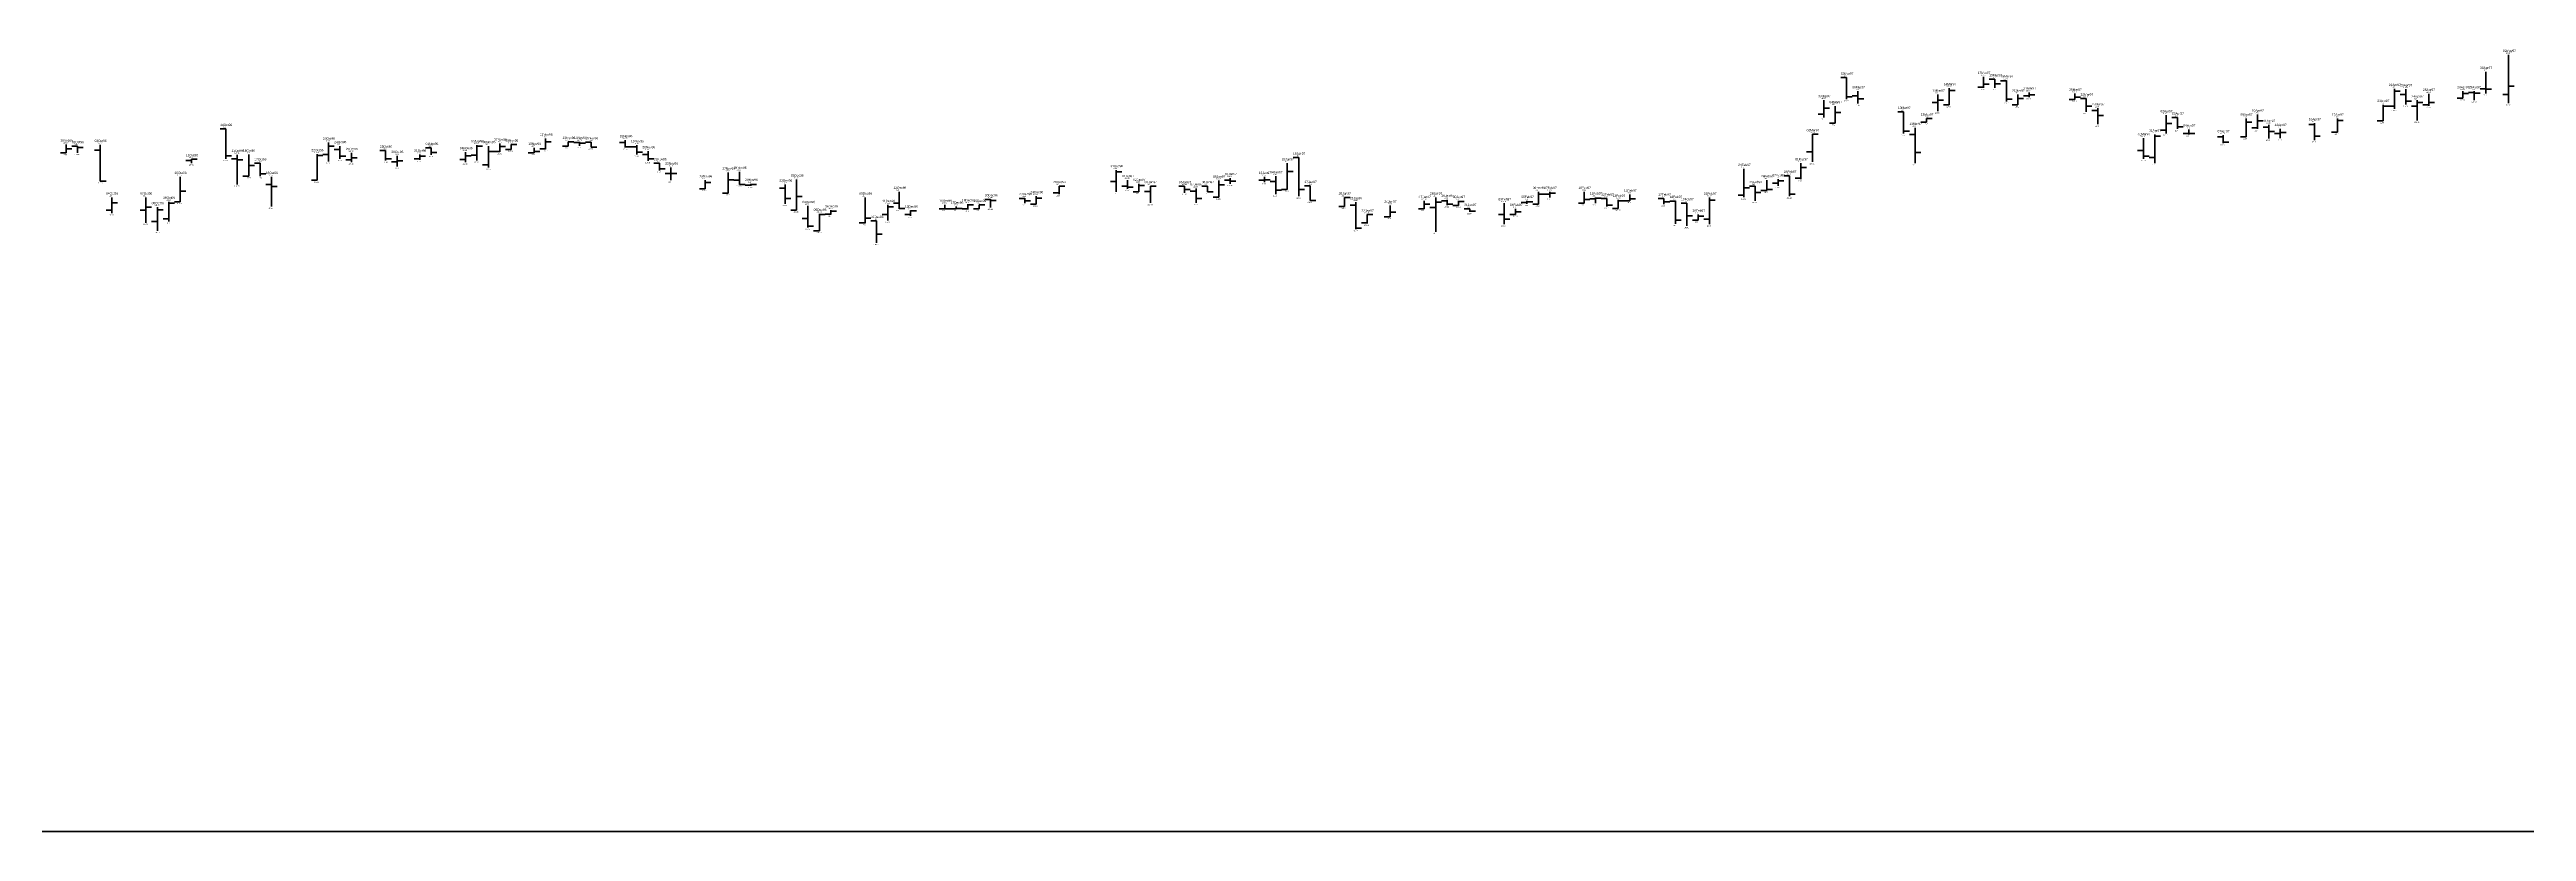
# Model space of a CAD drawing. Header units: inches. Extents: x 0 to 30000, y -20 to 2443.
# Drawn here: x 8163.6 to 8380.6, y 0 to 68.4 of the extents above; entities that cross this region are included whole.
import ezdxf

# ---------------------------------------------------------------- set-up
doc = ezdxf.new("R2010")
doc.units = ezdxf.units.IN
doc.header["$MEASUREMENT"] = 0
for name, color, linetype in [('axis', 7, 'Continuous'), ('DATE', 7, 'Continuous'), ('Graph', 7, 'Continuous'), ('Rate', 7, 'Continuous')]:
    doc.layers.add(name, color=color, linetype=linetype)
doc.styles.get("Standard").update_dxf_attribs({"font": 'arial.ttf'})

msp = doc.modelspace()

# ---------------------------------------------------------------- linework, layer by layer
at = {"layer": 'axis', "color": 7, "lineweight": 35}
msp.add_line((0, 0), (30000, 0), dxfattribs=at)
at = {"layer": 'Graph', "color": 3, "lineweight": 35}
for p, q in [((8379, 67.99), (8379, 63.76)), ((8333, 65.15), (8332.5, 65.15)), ((8333, 66.06), (8333, 65.1)), ((8333, 65.405), (8333.5, 65.405)), ((8379, 65.235), (8379.5, 65.235)), ((8319, 64.025), (8319, 62.5)), ((8319, 63.3), (8319.5, 63.3)), ((8320, 63.5), (8320, 62)), ((8320, 62.945), (8320.5, 62.945)), ((8329, 63.8), (8328.5, 63.8)), ((8329, 64.5), (8329, 63.045)), ((8329, 64.01), (8329.5, 64.01)), ((8330, 63.6), (8329.5, 63.6)), ((8330, 65.075), (8330, 63.6)), ((8330, 64.855), (8330.5, 64.855)), ((8336, 63.605), (8335.5, 63.605)), ((8336, 64.5), (8336, 63.6)), ((8336, 64.155), (8336.5, 64.155)), ((8337, 64.4), (8336.5, 64.4)), ((8337, 64.7), (8337, 64.275)), ((8337, 64.485), (8337.5, 64.485)), ((8341, 64.075), (8340.5, 64.075)), ((8341, 64.59), (8341, 64.075)), ((8341, 64.29), (8341.5, 64.29)), ((8368, 63.6), (8368, 62.2)), ((8368, 63.5), (8368.5, 63.5)), ((8369, 63.5), (8368.5, 63.5)), ((8369, 65), (8369, 63.26)), ((8369, 64.79), (8369.5, 64.79)), ((8371, 63.5), (8370.5, 63.5)), ((8371, 64), (8371, 62.225)), ((8371, 63.81), (8371.5, 63.81)), ((8372, 63.6), (8371.5, 63.6)), ((8372, 64.575), (8372, 63.53)), ((8372, 63.82), (8372.5, 63.82)), ((8375, 64.19), (8374.5, 64.19)), ((8375, 64.795), (8375, 64.19)), ((8375, 64.595), (8375.5, 64.595)), ((8379, 64.5), (8378.5, 64.5)), ((8318, 61.03), (8318, 58.605)), ((8318, 61.03), (8318.5, 61.03)), ((8319, 62.8), (8318.5, 62.8)), ((8320, 62), (8319.5, 62)), ((8328, 62.1), (8327.5, 62.1)), ((8328, 62.41), (8328, 62.1)), ((8328, 62.41), (8328.5, 62.41)), ((8348, 61), (8348, 58.5)), ((8348, 60.87), (8348.5, 60.87)), ((8349, 61.39), (8348.5, 61.39)), ((8349, 62.7), (8349, 61.1)), ((8349, 61.985), (8349.5, 61.985)), ((8356, 60.8), (8355.5, 60.8)), ((8356, 62.4), (8356, 60.8)), ((8356, 62.1), (8356.5, 62.1)), ((8357, 61.6), (8356.5, 61.6)), ((8357, 62.75), (8357, 61.5)), ((8357, 62.2), (8357.5, 62.2)), ((8359, 61.1), (8358.5, 61.1)), ((8359, 61.5), (8359, 60.7)), ((8359, 61.19), (8359.5, 61.19)), ((8364, 61.205), (8363.5, 61.205)), ((8364, 62.4), (8364, 61.2)), ((8364, 62.23), (8364.5, 62.23)), ((8368, 62.2), (8367.5, 62.2)), ((8165, 59.4), (8164.5, 59.4)), ((8165, 60.145), (8165, 59.4)), ((8165, 59.755), (8165.5, 59.755)), ((8176, 58.725), (8175.5, 58.725)), ((8176, 58.85), (8176, 58.495)), ((8176, 58.85), (8176.5, 58.85)), ((8181, 59.25), (8181, 57.375)), ((8187, 59.29), (8187, 57.005)), ((8187, 59.16), (8187.5, 59.16)), ((8188, 59.255), (8187.5, 59.255)), ((8188, 60.3), (8188, 58.65)), ((8188, 59.985), (8188.5, 59.985)), ((8190, 58.8), (8189.5, 58.8)), ((8190, 59.39), (8190, 58.575)), ((8190, 58.97), (8190.5, 58.97)), ((8194, 58.615), (8193.5, 58.615)), ((8194, 59.14), (8194, 58.215)), ((8194, 58.695), (8194.5, 58.695)), ((8196, 58.87), (8195.5, 58.87)), ((8196, 59.25), (8196, 58.8)), ((8196, 59.12), (8196.5, 59.12)), ((8200, 58.82), (8199.5, 58.82)), ((8200, 59.47), (8200, 58.575)), ((8200, 59.15), (8200.5, 59.15)), ((8201, 59.21), (8200.5, 59.21)), ((8201, 60.085), (8201, 58.74)), ((8201, 59.98), (8201.5, 59.98)), ((8202, 60), (8202, 58.125)), ((8202, 59.535), (8202.5, 59.535)), ((8203, 59.515), (8202.5, 59.515)), ((8203, 60.225), (8203, 59.48)), ((8203, 59.955), (8203.5, 59.955)), ((8204, 59.71), (8203.5, 59.71)), ((8204, 60.135), (8204, 59.71)), ((8204, 60.135), (8204.5, 60.135)), ((8206, 59.4), (8205.5, 59.4)), ((8206, 59.85), (8206, 59.4)), ((8206, 59.53), (8206.5, 59.53)), ((8207, 59.74), (8206.5, 59.74)), ((8207, 60.65), (8207, 59.735)), ((8207, 60.38), (8207.5, 60.38)), ((8209, 60), (8208.5, 60)), ((8209, 60.37), (8209, 60)), ((8209, 60.365), (8209.5, 60.365)), ((8318, 59.495), (8317.5, 59.495)), ((8348, 58.995), (8347.5, 58.995)), ((8175, 57.3), (8175, 55.125)), ((8181, 57.375), (8180.5, 57.375)), ((8181, 58.29), (8181.5, 58.29)), ((8187, 57.005), (8186.5, 57.005)), ((8202, 58.35), (8201.5, 58.35)), ((8221, 57), (8221, 56.25)), ((8221, 56.8), (8221.5, 56.8)), ((8223, 57.675), (8223, 55.875)), ((8223, 57.035), (8223.5, 57.035)), ((8225, 56.57), (8224.5, 56.57)), ((8225, 56.7), (8225, 56.52)), ((8225, 56.625), (8225.5, 56.625)), ((8229, 57.075), (8229, 54.375)), ((8252, 56.5), (8252, 55.8)), ((8252, 56.5), (8252.5, 56.5)), ((8257, 56.9), (8256.5, 56.9)), ((8257, 57.9), (8257, 56)), ((8257, 57.73), (8257.5, 57.73)), ((8259, 56.7), (8259, 56)), ((8259, 56.545), (8259.5, 56.545)), ((8260, 56.5), (8260, 55.02)), ((8260, 56.48), (8260.5, 56.48)), ((8266, 56.975), (8266, 55.51)), ((8266, 56.615), (8266.5, 56.615)), ((8270, 57), (8269.5, 57)), ((8270, 57.3), (8270, 56.85)), ((8270, 57.05), (8270.5, 57.05)), ((8272, 58.5), (8272, 56.2)), ((8272, 57.775), (8272.5, 57.775)), ((8312, 58), (8312, 55.51)), ((8314, 57), (8314, 56.1)), ((8315, 56.745), (8314.5, 56.745)), ((8315, 57.1), (8315, 56.515)), ((8315, 56.965), (8315.5, 56.965)), ((8317, 57.2), (8316.5, 57.2)), ((8317, 58.5), (8317, 57.1)), ((8317, 58.125), (8317.5, 58.125)), ((8169, 54.375), (8168.5, 54.375)), ((8169, 55.5), (8169, 54.125)), ((8169, 55.025), (8169.5, 55.025)), ((8172, 54.38), (8171.5, 54.38)), ((8172, 55.5), (8172, 53.29)), ((8172, 54.64), (8172.5, 54.64)), ((8173, 54.655), (8173, 52.58)), ((8173, 54.4), (8173.5, 54.4)), ((8174, 55.125), (8174, 53.4)), ((8174, 54.995), (8174.5, 54.995)), ((8175, 55.125), (8174.5, 55.125)), ((8175, 56.05), (8175.5, 56.05)), ((8221, 56.25), (8220.5, 56.25)), ((8223, 55.875), (8222.5, 55.875)), ((8229, 54.375), (8228.5, 54.375)), ((8229, 55.57), (8229.5, 55.57)), ((8232, 54.375), (8232, 54)), ((8232, 54.3), (8232.5, 54.3)), ((8235, 55.5), (8235, 53.255)), ((8237, 54.84), (8237, 53.49)), ((8237, 54.69), (8237.5, 54.69)), ((8239, 54.35), (8239, 53.9)), ((8239, 54.325), (8239.5, 54.325)), ((8242, 54.505), (8241.5, 54.505)), ((8242, 54.865), (8242, 54.5)), ((8242, 54.515), (8242.5, 54.515)), ((8243, 54.5), (8242.5, 54.5)), ((8243, 54.7), (8243, 54.5)), ((8243, 54.52), (8243.5, 54.52)), ((8244, 54.5), (8243.5, 54.5)), ((8244, 54.9), (8244, 54.455)), ((8244, 54.85), (8244.5, 54.85)), ((8245, 54.5), (8244.5, 54.5)), ((8245, 54.85), (8245, 54.5)), ((8245, 54.85), (8245.5, 54.85)), ((8250, 54.9), (8249.5, 54.9)), ((8250, 55.62), (8250, 54.9)), ((8250, 55.445), (8250.5, 55.445)), ((8252, 55.89), (8251.5, 55.89)), ((8259, 56), (8258.5, 56)), ((8260, 56.025), (8259.5, 56.025)), ((8266, 55.51), (8265.5, 55.51)), ((8272, 56.2), (8271.5, 56.2)), ((8277, 54.7), (8276.5, 54.7)), ((8277, 55.5), (8277, 54.7)), ((8277, 55.5), (8277.5, 55.5)), ((8281, 54.79), (8281, 53.8)), ((8284, 54.515), (8283.5, 54.515)), ((8284, 55.19), (8284, 54.5)), ((8284, 54.9), (8284.5, 54.9)), ((8285, 54.61), (8284.5, 54.61)), ((8285, 55.5), (8285, 52.5)), ((8285, 55.085), (8285.5, 55.085)), ((8287, 54.805), (8286.5, 54.805)), ((8287, 55.2), (8287, 54.805)), ((8287, 55.145), (8287.5, 55.145)), ((8292, 54.5), (8292, 54.005)), ((8293, 55.05), (8292.5, 55.05)), ((8293, 55.2), (8293, 54.95)), ((8293, 55.105), (8293.5, 55.105)), ((8294, 54.9), (8293.5, 54.9)), ((8294, 56), (8294, 54.9)), ((8294, 55.795), (8294.5, 55.795)), ((8295, 55.8), (8294.5, 55.8)), ((8295, 55.99), (8295, 55.5)), ((8295, 55.88), (8295.5, 55.88)), ((8298, 55), (8297.5, 55)), ((8298, 55.995), (8298, 55)), ((8298, 55.325), (8298.5, 55.325)), ((8299, 55.385), (8298.5, 55.385)), ((8299, 55.5), (8299, 55)), ((8299, 55.44), (8299.5, 55.44)), ((8301, 54.525), (8300.5, 54.525)), ((8301, 55.295), (8301, 54.525)), ((8301, 55.2), (8301.5, 55.2)), ((8302, 55.2), (8301.5, 55.2)), ((8302, 55.75), (8302, 55.2)), ((8302, 55.375), (8302.5, 55.375)), ((8309, 55.495), (8309, 53.15)), ((8309, 55.255), (8309.5, 55.255)), ((8312, 55.7), (8311.5, 55.7)), ((8312, 56.34), (8312.5, 56.34)), ((8314, 56.1), (8313.5, 56.1)), ((8314, 56.185), (8314.5, 56.185)), ((8173, 53.405), (8172.5, 53.405)), ((8174, 53.625), (8173.5, 53.625)), ((8231, 52.575), (8230.5, 52.575)), ((8231, 54.07), (8231, 52.575)), ((8231, 54.01), (8231.5, 54.01)), ((8232, 54.025), (8231.5, 54.025)), ((8235, 53.27), (8234.5, 53.27)), ((8235, 53.68), (8235.5, 53.68)), ((8237, 54), (8236.5, 54)), ((8239, 54.01), (8238.5, 54.01)), ((8279, 53.275), (8278.5, 53.275)), ((8279, 53.995), (8279, 53.205)), ((8279, 53.995), (8279.5, 53.995)), ((8281, 53.8), (8280.5, 53.8)), ((8281, 54.205), (8281.5, 54.205)), ((8292, 54.005), (8291.5, 54.005)), ((8292, 54.25), (8292.5, 54.25)), ((8308, 53.5), (8307.5, 53.5)), ((8308, 54), (8308, 53.5)), ((8308, 53.87), (8308.5, 53.87)), ((8309, 53.6), (8308.5, 53.6))]:
    msp.add_line(p, q, dxfattribs=at)
at = {"layer": 'Graph', "color": 1, "lineweight": 35}
for p, q in [((8321, 66), (8320.5, 66)), ((8321, 66), (8321, 64.11)), ((8334, 65.85), (8333.5, 65.85)), ((8334, 65.85), (8334, 65.1)), ((8334, 65.44), (8334.5, 65.44)), ((8335, 65.7), (8334.5, 65.7)), ((8335, 65.75), (8335, 63.91)), ((8377, 66.5), (8377, 64.6)), ((8321, 64.32), (8321.5, 64.32)), ((8322, 64.4), (8321.5, 64.4)), ((8322, 64.8), (8322, 63.725)), ((8322, 64.12), (8322.5, 64.12)), ((8326, 63), (8325.5, 63)), ((8326, 63), (8326, 61.1)), ((8335, 64.11), (8335.5, 64.11)), ((8342, 64.155), (8341.5, 64.155)), ((8342, 64.155), (8342, 63)), ((8342, 63.495), (8342.5, 63.495)), ((8343, 63.105), (8342.5, 63.105)), ((8343, 63.3), (8343, 61.9)), ((8370, 64.51), (8369.5, 64.51)), ((8370, 64.98), (8370, 63.645)), ((8370, 63.935), (8370.5, 63.935)), ((8376, 64.7), (8375.5, 64.7)), ((8376, 64.8), (8376, 64.01)), ((8376, 64.615), (8376.5, 64.615)), ((8377, 65), (8376.5, 65)), ((8377, 64.965), (8377.5, 64.965)), ((8179, 61.5), (8178.5, 61.5)), ((8179, 61.5), (8179, 58.875)), ((8326, 61.315), (8326.5, 61.315)), ((8327, 61), (8326.5, 61)), ((8327, 61.6), (8327, 58.5)), ((8343, 62.675), (8343.5, 62.675)), ((8350, 62.5), (8349.5, 62.5)), ((8350, 62.5), (8350, 61.5)), ((8350, 61.685), (8350.5, 61.685)), ((8351, 61.11), (8350.5, 61.11)), ((8351, 61.45), (8351, 61)), ((8351, 61.09), (8351.5, 61.09)), ((8354, 60.805), (8353.5, 60.805)), ((8354, 60.95), (8354, 60.25)), ((8358, 61.65), (8357.5, 61.65)), ((8358, 61.845), (8358, 60.65)), ((8358, 61.26), (8358.5, 61.26)), ((8362, 61.875), (8361.5, 61.875)), ((8362, 62), (8362, 60.51)), ((8362, 60.875), (8362.5, 60.875)), ((8166, 60), (8165.5, 60)), ((8166, 60), (8166, 59.41)), ((8166, 59.86), (8166.5, 59.86)), ((8168, 59.625), (8167.5, 59.625)), ((8168, 60.11), (8168, 56.925)), ((8179, 59.155), (8179.5, 59.155)), ((8180, 58.875), (8179.5, 58.875)), ((8180, 59.24), (8180, 56.645)), ((8180, 58.785), (8180.5, 58.785)), ((8189, 59.7), (8188.5, 59.7)), ((8189, 60), (8189, 58.89)), ((8189, 59.115), (8189.5, 59.115)), ((8193, 59.605), (8192.5, 59.605)), ((8193, 59.605), (8193, 58.73)), ((8193, 58.865), (8193.5, 58.865)), ((8197, 59.85), (8196.5, 59.85)), ((8197, 59.85), (8197, 59.235)), ((8197, 59.44), (8197.5, 59.44)), ((8210, 60.3), (8209.5, 60.3)), ((8210, 60.375), (8210, 60.02)), ((8210, 60.26), (8210.5, 60.26)), ((8211, 60.335), (8210.5, 60.335)), ((8211, 60.34), (8211, 59.89)), ((8211, 59.89), (8211.5, 59.89)), ((8214, 60.295), (8213.5, 60.295)), ((8214, 60.525), (8214, 59.87)), ((8214, 59.93), (8214.5, 59.93)), ((8215, 59.925), (8214.5, 59.925)), ((8215, 60.075), (8215, 59.26)), ((8215, 59.475), (8215.5, 59.475)), ((8216, 59.25), (8215.5, 59.25)), ((8216, 59.55), (8216, 58.69)), ((8216, 58.875), (8216.5, 58.875)), ((8273, 59), (8272.5, 59)), ((8273, 59), (8273, 55.605)), ((8327, 59.435), (8327.5, 59.435)), ((8347, 59.6), (8346.5, 59.6)), ((8347, 60.7), (8347, 58.89)), ((8347, 59.1), (8347.5, 59.1)), ((8354, 60.33), (8354.5, 60.33)), ((8168, 56.925), (8168.5, 56.925)), ((8182, 58.495), (8181.5, 58.495)), ((8182, 58.495), (8182, 57.375)), ((8182, 57.58), (8182.5, 57.58)), ((8183, 56.625), (8182.5, 56.625)), ((8183, 57.3), (8183, 54.7)), ((8183, 56.47), (8183.5, 56.47)), ((8217, 58.5), (8216.5, 58.5)), ((8217, 58.5), (8217, 57.86)), ((8217, 57.995), (8217.5, 57.995)), ((8218, 57.6), (8217.5, 57.6)), ((8218, 58.125), (8218, 57)), ((8218, 57.59), (8218.5, 57.59)), ((8224, 57), (8223.5, 57)), ((8224, 57.75), (8224, 56.63)), ((8224, 56.63), (8224.5, 56.63)), ((8228, 56.625), (8228, 54.94)), ((8258, 56.5), (8257.5, 56.5)), ((8258, 57.025), (8258, 56.265)), ((8263, 56.495), (8262.5, 56.495)), ((8263, 56.495), (8263, 55.915)), ((8265, 56.5), (8264.5, 56.5)), ((8265, 56.5), (8265, 56)), ((8267, 57), (8266.5, 57)), ((8267, 57.2), (8267, 56.69)), ((8267, 56.92), (8267.5, 56.92)), ((8271, 56.9), (8270.5, 56.9)), ((8271, 57.35), (8271, 55.8)), ((8274, 56.51), (8273.5, 56.51)), ((8274, 56.51), (8274, 55.22)), ((8313, 56.5), (8312.5, 56.5)), ((8313, 56.5), (8313, 55.2)), ((8316, 57.4), (8315.5, 57.4)), ((8316, 57.4), (8316, 55.605)), ((8228, 56.325), (8227.5, 56.325)), ((8228, 55.4), (8228.5, 55.4)), ((8230, 54.75), (8230, 52.875)), ((8238, 55), (8237.5, 55)), ((8238, 56), (8238, 54.5)), ((8238, 54.535), (8238.5, 54.535)), ((8246, 55.305), (8245.5, 55.305)), ((8246, 55.34), (8246, 54.605)), ((8246, 55.245), (8246.5, 55.245)), ((8249, 55.4), (8248.5, 55.4)), ((8249, 55.45), (8249, 55)), ((8249, 55.205), (8249.5, 55.205)), ((8258, 56.4), (8258.5, 56.4)), ((8263, 56.205), (8263.5, 56.205)), ((8264, 56.05), (8263.5, 56.05)), ((8264, 56.295), (8264, 55.035)), ((8264, 55.4), (8264.5, 55.4)), ((8265, 56), (8265.5, 56)), ((8271, 56.13), (8271.5, 56.13)), ((8273, 56.2), (8273.5, 56.2)), ((8274, 55.245), (8274.5, 55.245)), ((8278, 54.81), (8277.5, 54.81)), ((8278, 55.095), (8278, 52.725)), ((8286, 55.2), (8285.5, 55.2)), ((8286, 55.3), (8286, 54.815)), ((8286, 54.9), (8286.5, 54.9)), ((8288, 54.5), (8287.5, 54.5)), ((8288, 54.5), (8288, 54.225)), ((8288, 54.3), (8288.5, 54.3)), ((8291, 54.99), (8291, 53.15)), ((8300, 55.4), (8299.5, 55.4)), ((8300, 55.4), (8300, 54.71)), ((8300, 54.81), (8300.5, 54.81)), ((8305, 55.4), (8304.5, 55.4)), ((8305, 55.4), (8305, 54.9)), ((8305, 55.125), (8305.5, 55.125)), ((8306, 55.185), (8305.5, 55.185)), ((8306, 55.2), (8306, 53.2)), ((8307, 55), (8306.5, 55)), ((8307, 55), (8307, 53.005)), ((8313, 55.935), (8313.5, 55.935)), ((8316, 55.775), (8316.5, 55.775)), ((8230, 53.66), (8229.5, 53.66)), ((8230, 52.98), (8230.5, 52.98)), ((8236, 53.45), (8235.5, 53.45)), ((8236, 53.45), (8236, 51.525)), ((8236, 52.28), (8236.5, 52.28)), ((8278, 52.82), (8278.5, 52.82)), ((8291, 54.005), (8290.5, 54.005)), ((8291, 53.6), (8291.5, 53.6)), ((8306, 53.5), (8306.5, 53.5)), ((8307, 53.9), (8307.5, 53.9))]:
    msp.add_line(p, q, dxfattribs=at)

# ---------------------------------------------------------------- texts
at = {"layer": 'DATE'}
for s, p in [('02May97', (8378.5, 68.24)), ('05Mar97', (8320.5, 66.25)), ('06Mar97', (8321.5, 65.05)), ('14Mar97', (8329.5, 65.325)), ('17Mar97', (8332.5, 66.31)), ('18Mar97', (8333.5, 66.1)), ('19Mar97', (8334.5, 66)), ('21Mar97', (8336.5, 64.95)), ('22Apr97', (8368.5, 65.25)), ('23Apr97', (8369.5, 65.23)), ('28Apr97', (8374.5, 65.045)), ('29Apr97', (8375.5, 65.05)), ('30Apr97', (8376.5, 66.75)), ('03Mar97', (8318.5, 64.275)), ('04Mar97', (8319.5, 63.75)), ('10Mar97', (8325.5, 63.25)), ('13Mar97', (8328.5, 64.75)), ('20Mar97', (8335.5, 64.75)), ('25Mar97', (8340.5, 64.84)), ('26Mar97', (8341.5, 64.405)), ('27Mar97', (8342.5, 63.55)), ('02Apr97', (8348.5, 62.95)), ('03Apr97', (8349.5, 62.75)), ('10Apr97', (8356.5, 63)), ('21Apr97', (8367.5, 63.85)), ('24Apr97', (8370.5, 64.25)), ('25Apr97', (8371.5, 64.825)), ('14Oct96', (8178.5, 61.75)), ('11Nov96', (8206.5, 60.9)), ('13Nov96', (8208.5, 60.62)), ('14Nov96', (8209.5, 60.625)), ('15Nov96', (8210.5, 60.59)), ('18Nov96', (8213.5, 60.775)), ('02Mar97', (8317.5, 61.28)), ('11Mar97', (8326.5, 61.85)), ('12Mar97', (8327.5, 62.66)), ('31Mar97', (8346.5, 60.95)), ('01Apr97', (8347.5, 61.25)), ('04Apr97', (8350.5, 61.7)), ('07Apr97', (8353.5, 61.2)), ('09Apr97', (8355.5, 62.65)), ('11Apr97', (8357.5, 62.095)), ('12Apr97', (8358.5, 61.75)), ('15Apr97', (8361.5, 62.25)), ('17Apr97', (8363.5, 62.65)), ('30Sep96', (8164.5, 60.395)), ('01Oct96', (8165.5, 60.25)), ('03Oct96', (8167.5, 60.36)), ('11Oct96', (8175.5, 59.1)), ('15Oct96', (8179.5, 59.49)), ('16Oct96', (8180.5, 59.5)), ('17Oct96', (8181.5, 58.745)), ('22Oct96', (8186.5, 59.54)), ('23Oct96', (8187.5, 60.55)), ('24Oct96', (8188.5, 60.25)), ('25Oct96', (8189.5, 59.64)), ('28Oct96', (8192.5, 59.855)), ('29Oct96', (8193.5, 59.39)), ('31Oct96', (8195.5, 59.5)), ('01Nov96', (8196.5, 60.1)), ('04Nov96', (8199.5, 59.72)), ('05Nov96', (8200.5, 60.335)), ('06Nov96', (8201.5, 60.25)), ('07Nov96', (8202.5, 60.475)), ('08Nov96', (8203.5, 60.385)), ('10Nov96', (8205.5, 60.1)), ('19Nov96', (8214.5, 60.325)), ('20Nov96', (8215.5, 59.8)), ('21Nov96', (8216.5, 58.75)), ('15Jan97', (8271.5, 58.75)), ('16Jan97', (8272.5, 59.25)), ('01Mar97', (8316.5, 58.75)), ('10Oct96', (8174.5, 57.55)), ('18Oct96', (8182.5, 57.55)), ('22Nov96', (8217.5, 58.375)), ('25Nov96', (8220.5, 57.25)), ('27Nov96', (8222.5, 57.925)), ('28Nov96', (8223.5, 58)), ('29Nov96', (8224.5, 56.95)), ('02Dec96', (8227.5, 56.875)), ('03Dec96', (8228.5, 57.325)), ('12Dec96', (8237.5, 56.25)), ('26Dec96', (8251.5, 56.75)), ('31Dec96', (8256.5, 58.15)), ('01Jan97', (8257.5, 57.275)), ('02Jan97', (8258.5, 56.95)), ('03Jan97', (8259.5, 56.75)), ('06Jan97', (8262.5, 56.745)), ('07Jan97', (8263.5, 56.545)), ('08Jan97', (8264.5, 56.75)), ('09Jan97', (8265.5, 57.225)), ('10Jan97', (8266.5, 57.45)), ('13Jan97', (8269.5, 57.55)), ('14Jan97', (8270.5, 57.6)), ('17Jan97', (8273.5, 56.76)), ('06Feb97', (8293.5, 56.25)), ('07Feb97', (8294.5, 56.24)), ('10Feb97', (8297.5, 56.245)), ('24Feb97', (8311.5, 58.25)), ('25Feb97', (8312.5, 56.75)), ('26Feb97', (8313.5, 57.25)), ('27Feb97', (8314.5, 57.35)), ('28Feb97', (8315.5, 57.65)), ('04Oct96', (8168.5, 55.75)), ('07Oct96', (8171.5, 55.75)), ('08Oct96', (8172.5, 54.905)), ('09Oct96', (8173.5, 55.375)), ('04Dec96', (8229.5, 55)), ('05Dec96', (8230.5, 54.32)), ('06Dec96', (8231.5, 54.625)), ('09Dec96', (8234.5, 55.75)), ('11Dec96', (8236.5, 55.09)), ('13Dec96', (8238.5, 54.6)), ('16Dec96', (8241.5, 55.115)), ('17Dec96', (8242.5, 54.95)), ('18Dec96', (8243.5, 55.15)), ('19Dec96', (8244.5, 55.1)), ('20Dec96', (8245.5, 55.59)), ('23Dec96', (8248.5, 55.7)), ('24Dec96', (8249.5, 55.87)), ('20Jan97', (8276.5, 55.75)), ('21Jan97', (8277.5, 55.345)), ('22Jan97', (8278.5, 54.245)), ('24Jan97', (8280.5, 55.04)), ('27Jan97', (8283.5, 55.44)), ('28Jan97', (8284.5, 55.75)), ('29Jan97', (8285.5, 55.55)), ('30Jan97', (8286.5, 55.45)), ('31Jan97', (8287.5, 54.75)), ('03Feb97', (8290.5, 55.24)), ('04Feb97', (8291.5, 54.75)), ('05Feb97', (8292.5, 55.45)), ('11Feb97', (8298.5, 55.75)), ('12Feb97', (8299.5, 55.65)), ('13Feb97', (8300.5, 55.545)), ('14Feb97', (8301.5, 56)), ('17Feb97', (8304.5, 55.65)), ('18Feb97', (8305.5, 55.45)), ('19Feb97', (8306.5, 55.25)), ('20Feb97', (8307.5, 54.25)), ('21Feb97', (8308.5, 55.745)), ('10Dec96', (8235.5, 53.7))]:
    msp.add_text(s, height=0.2, dxfattribs=at).set_placement(p)
at = {"layer": 'Rate'}
for s, p in [('135.98', (8378.75, 68.09)), ('132', (8320.75, 66.1)), ('130.15', (8329.75, 65.175)), ('132.12', (8332.75, 66.16)), ('131.7', (8333.75, 65.95)), ('131.5', (8334.75, 65.85)), ('130', (8368.75, 65.1)), ('129.96', (8369.75, 65.08)), ('133', (8376.75, 66.6)), ('128.05', (8318.75, 64.125)), ('127', (8319.75, 63.6)), ('128.22', (8320.75, 63.91)), ('129.6', (8321.75, 64.9)), ('127.45', (8321.75, 63.525)), ('126', (8325.75, 63.1)), ('129', (8328.75, 64.6)), ('126.09', (8328.75, 62.845)), ('127.2', (8329.75, 63.4)), ('130.2', (8332.75, 64.9)), ('130.2', (8333.75, 64.9)), ('127.82', (8334.75, 63.71)), ('129', (8335.75, 64.6)), ('127.2', (8335.75, 63.4)), ('129.4', (8336.75, 64.8)), ('128.55', (8336.75, 64.075)), ('129.18', (8340.75, 64.69)), ('128.15', (8340.75, 63.875)), ('128.31', (8341.75, 64.255)), ('126.6', (8342.75, 63.4)), ('125.5', (8356.75, 62.85)), ('127.2', (8367.75, 63.7)), ('126.52', (8368.75, 63.06)), ('127.29', (8369.75, 63.445)), ('128', (8370.75, 64.1)), ('129.15', (8371.75, 64.675)), ('127.06', (8371.75, 63.33)), ('129.59', (8374.75, 64.895)), ('128.38', (8374.75, 63.99)), ('129.6', (8375.75, 64.9)), ('128.02', (8375.75, 63.81)), ('129.2', (8376.75, 64.4)), ('127.52', (8378.75, 63.56)), ('123', (8178.75, 61.6)), ('121.3', (8206.75, 60.75)), ('122.06', (8317.75, 61.13)), ('125', (8318.75, 62.3)), ('124', (8319.75, 61.8)), ('122.2', (8325.75, 60.9)), ('123.2', (8326.75, 61.7)), ('124.82', (8327.75, 62.51)), ('124.2', (8327.75, 61.9)), ('126', (8341.75, 62.8)), ('123.8', (8342.75, 61.7)), ('121.4', (8346.75, 60.8)), ('122', (8347.75, 61.1)), ('125.4', (8348.75, 62.8)), ('122.2', (8348.75, 60.9)), ('125', (8349.75, 62.6)), ('123', (8349.75, 61.3)), ('122.9', (8350.75, 61.55)), ('122', (8350.75, 60.8)), ('121.9', (8353.75, 61.05)), ('124.8', (8355.75, 62.5)), ('123', (8356.75, 61.3)), ('123.69', (8357.75, 61.945)), ('123', (8358.75, 61.6)), ('124', (8361.75, 62.1)), ('124.8', (8363.75, 62.5)), ('122.4', (8363.75, 61)), ('124.4', (8367.75, 62)), ('124.45', (8370.75, 62.025)), ('120.29', (8164.75, 60.245)), ('118.8', (8164.75, 59.2)), ('120', (8165.75, 60.1)), ('118.82', (8165.75, 59.21)), ('120.22', (8167.75, 60.21)), ('117.7', (8175.75, 58.95)), ('117.75', (8178.75, 58.675)), ('118.48', (8179.75, 59.34)), ('118.5', (8180.75, 59.35)), ('116.99', (8181.75, 58.595)), ('118.58', (8186.75, 59.39)), ('120.6', (8187.75, 60.4)), ('120', (8188.75, 60.1)), ('117.78', (8188.75, 58.69)), ('118.78', (8189.75, 59.49)), ('119.21', (8192.75, 59.705)), ('117.46', (8192.75, 58.53)), ('118.28', (8193.75, 59.24)), ('118.5', (8195.75, 59.35)), ('117.6', (8195.75, 58.6)), ('119.7', (8196.75, 59.95)), ('118.47', (8196.75, 59.035)), ('118.94', (8199.75, 59.57)), ('120.17', (8200.75, 60.185)), ('117.48', (8200.75, 58.54)), ('120', (8201.75, 60.1)), ('120.45', (8202.75, 60.325)), ('118.96', (8202.75, 59.28)), ('120.27', (8203.75, 60.235)), ('119.42', (8203.75, 59.51)), ('119.7', (8205.75, 59.95)), ('118.8', (8205.75, 59.2)), ('119.47', (8206.75, 59.535)), ('120.74', (8208.75, 60.47)), ('120', (8208.75, 59.8)), ('120.75', (8209.75, 60.475)), ('120.04', (8209.75, 59.82)), ('120.68', (8210.75, 60.44)), ('119.78', (8210.75, 59.69)), ('121.05', (8213.75, 60.625)), ('119.74', (8213.75, 59.67)), ('120.15', (8214.75, 60.175)), ('118.52', (8214.75, 59.06)), ('119.1', (8215.75, 59.65)), ('117', (8216.75, 58.6)), ('117', (8271.75, 58.6)), ('118', (8272.75, 59.1)), ('117', (8316.75, 58.6)), ('117.78', (8346.75, 58.69)), ('120.5', (8353.75, 60.05)), ('121.6', (8355.75, 60.6)), ('121.3', (8357.75, 60.45)), ('121.4', (8358.75, 60.5)), ('121.02', (8361.75, 60.31)), ('113.85', (8167.75, 56.725)), ('114.6', (8174.75, 57.4)), ('116.99', (8175.75, 58.295)), ('113.29', (8179.75, 56.445)), ('114.75', (8180.75, 57.175)), ('114.75', (8181.75, 57.175)), ('114.6', (8182.75, 57.4)), ('114.01', (8186.75, 56.805)), ('117.3', (8187.75, 58.45)), ('117.15', (8189.75, 58.375)), ('116.43', (8193.75, 58.015)), ('117.15', (8199.75, 58.375)), ('116.25', (8201.75, 57.925)), ('117.38', (8215.75, 58.49)), ('115.72', (8216.75, 57.66)), ('116.25', (8217.75, 58.225)), ('114', (8217.75, 56.8)), ('114', (8220.75, 57.1)), ('115.35', (8222.75, 57.775)), ('115.5', (8223.75, 57.85)), ('113.26', (8223.75, 56.43)), ('113.4', (8224.75, 56.8)), ('113.25', (8227.75, 56.725)), ('114.15', (8228.75, 57.175)), ('113', (8251.75, 56.6)), ('115.8', (8256.75, 58)), ('114.05', (8257.75, 57.125)), ('113.4', (8258.75, 56.8)), ('113', (8259.75, 56.6)), ('112.99', (8262.75, 56.595)), ('112.59', (8263.75, 56.395)), ('113', (8264.75, 56.6)), ('113.95', (8265.75, 57.075)), ('114.4', (8266.75, 57.3)), ('113.38', (8266.75, 56.49)), ('114.6', (8269.75, 57.4)), ('113.7', (8269.75, 56.65)), ('114.7', (8270.75, 57.45)), ('113.02', (8273.75, 56.61)), ('116', (8311.75, 58.1)), ('113', (8312.75, 56.6)), ('114', (8313.75, 57.1)), ('114.2', (8314.75, 57.2)), ('114.8', (8315.75, 57.5)), ('114.2', (8316.75, 56.9)), ('117.21', (8317.75, 58.405)), ('117', (8326.75, 58.3)), ('117', (8347.75, 58.3)), ('111', (8168.75, 55.6)), ('111', (8171.75, 55.6)), ('109.31', (8172.75, 54.755)), ('110.25', (8173.75, 55.225)), ('110.25', (8174.75, 54.925)), ('109.4', (8182.75, 54.5)), ('112.5', (8220.75, 56.05)), ('111.75', (8222.75, 55.675)), ('113.04', (8224.75, 56.32)), ('109.88', (8227.75, 54.74)), ('108.75', (8228.75, 54.175)), ('109.5', (8229.75, 54.85)), ('108.14', (8230.75, 54.17)), ('108.75', (8231.75, 54.475)), ('111', (8234.75, 55.6)), ('109.68', (8236.75, 54.94)), ('112', (8237.75, 56.1)), ('109', (8237.75, 54.3)), ('108.7', (8238.75, 54.45)), ('109.73', (8241.75, 54.965)), ('109', (8241.75, 54.3)), ('109.4', (8242.75, 54.8)), ('109', (8242.75, 54.3)), ('109.8', (8243.75, 55)), ('108.91', (8243.75, 54.255)), ('109.7', (8244.75, 54.95)), ('109', (8244.75, 54.3)), ('110.68', (8245.75, 55.44)), ('109.21', (8245.75, 54.405)), ('110.9', (8248.75, 55.55)), ('110', (8248.75, 54.8)), ('111.24', (8249.75, 55.72)), ('109.8', (8249.75, 54.7)), ('111.6', (8251.75, 55.6)), ('112', (8256.75, 55.8)), ('112.53', (8257.75, 56.065)), ('112', (8258.75, 55.8)), ('110.04', (8259.75, 54.82)), ('111.83', (8262.75, 55.715)), ('110.07', (8263.75, 54.835)), ('112', (8264.75, 55.8)), ('111.02', (8265.75, 55.31)), ('111.6', (8270.75, 55.6)), ('112.4', (8271.75, 56)), ('111.21', (8272.75, 55.405)), ('110.44', (8273.75, 55.02)), ('111', (8276.75, 55.6)), ('109.4', (8276.75, 54.5)), ('110.19', (8277.75, 55.195)), ('109.58', (8280.75, 54.89)), ('110.38', (8283.75, 55.29)), ('109', (8283.75, 54.3)), ('111', (8284.75, 55.6)), ('110.6', (8285.75, 55.4)), ('109.63', (8285.75, 54.615)), ('110.4', (8286.75, 55.3)), ('109.61', (8286.75, 54.605)), ('109', (8287.75, 54.6)), ('109.98', (8290.75, 55.09)), ('109', (8291.75, 54.6)), ('110.4', (8292.75, 55.3)), ('109.9', (8292.75, 54.75)), ('112', (8293.75, 56.1)), ('109.8', (8293.75, 54.7)), ('111.98', (8294.75, 56.09)), ('111', (8294.75, 55.3)), ('111.99', (8297.75, 56.095)), ('110', (8297.75, 54.8)), ('111', (8298.75, 55.6)), ('110', (8298.75, 54.8)), ('110.8', (8299.75, 55.5)), ('109.42', (8299.75, 54.51)), ('110.59', (8300.75, 55.395)), ('109.05', (8300.75, 54.325)), ('111.5', (8301.75, 55.85)), ('110.4', (8301.75, 55)), ('110.8', (8304.75, 55.5)), ('109.8', (8304.75, 54.7)), ('110.4', (8305.75, 55.3)), ('110', (8306.75, 55.1)), ('110.99', (8308.75, 55.595)), ('111.02', (8311.75, 55.31)), ('110.4', (8312.75, 55)), ('112.2', (8313.75, 55.9)), ('113.03', (8314.75, 56.315)), ('111.21', (8315.75, 55.405)), ('108.25', (8168.75, 53.925)), ('106.58', (8171.75, 53.09)), ('105.16', (8172.75, 52.38)), ('106.8', (8173.75, 53.2)), ('105.75', (8229.75, 52.675)), ('105.15', (8230.75, 52.375)), ('108', (8231.75, 53.8)), ('106.51', (8234.75, 53.055)), ('106.9', (8235.75, 53.55)), ('106.98', (8236.75, 53.29)), ('107.8', (8238.75, 53.7)), ('105.45', (8277.75, 52.525)), ('107.99', (8278.75, 54.095)), ('106.41', (8278.75, 53.005)), ('107.6', (8280.75, 53.6)), ('105', (8284.75, 52.3)), ('108.45', (8287.75, 54.025)), ('106.3', (8290.75, 52.95)), ('108.01', (8291.75, 53.805)), ('106.4', (8305.75, 53)), ('106.01', (8306.75, 52.805)), ('108', (8307.75, 54.1)), ('107', (8307.75, 53.3)), ('106.3', (8308.75, 52.95)), ('103.05', (8235.75, 51.325))]:
    msp.add_text(s, height=0.1, dxfattribs=at).set_placement(p)

doc.saveas('drawing.dxf')
